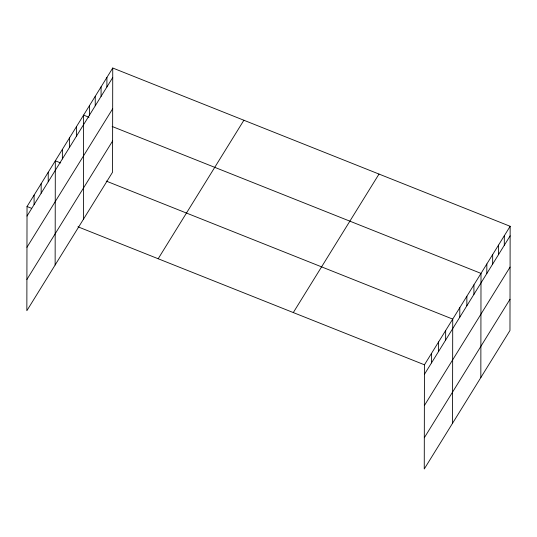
<?xml version="1.0" encoding="UTF-8"?>
<svg xmlns="http://www.w3.org/2000/svg" width="537" height="537" viewBox="0 0 537 537"><rect width="100%" height="100%" fill="white"/><g stroke="black" fill="none" stroke-linecap="round" stroke-linejoin="round"><path stroke-width="0.81" d="M112.743 68.018L27.031 206.517L26.85 310.701L112.555 172.202L112.743 68.018L510.15 226.299L509.969 330.483L424.257 468.982L424.445 364.798L510.15 226.299M34.086 204.631L34.099 195.092M41.154 193.206L41.174 183.667M48.229 181.781L48.243 172.243M55.136 264.996L55.318 160.811L60.715 162.966M62.373 158.925L62.386 149.387M69.441 147.5L69.454 137.962M76.509 136.076L76.529 126.537M83.416 219.291L83.597 115.106L89.001 117.261M89.41 115.227L89.431 105.688M95.237 105.809L95.257 96.271M101.07 96.391L101.084 86.853M106.897 86.974L106.91 77.435M431.493 362.911L431.513 353.373M438.568 351.487L438.581 341.948M445.636 340.062L445.656 330.524M452.543 423.277L452.725 319.099L106.232 181.09M459.779 317.206L459.8 307.667M466.848 305.781L466.868 296.243M473.923 294.357L473.936 284.818M480.83 377.571L481.011 273.393L112.146 126.477M486.817 273.508L486.837 263.976M492.651 264.09L492.664 254.551M498.477 254.672L498.49 245.134M504.303 245.255L504.324 235.716M27.018 216.055L112.723 77.556M26.957 247.288L112.669 108.789M26.904 279.468L112.616 140.969M158.18 258.753L243.885 120.254M293.296 312.568L379.008 174.069M424.425 374.336L510.137 235.837M424.371 405.569L510.076 267.07M424.317 437.749L510.022 299.25M27.031 206.517L31.663 208.363M77.946 226.795L424.445 364.798"/></g></svg>
